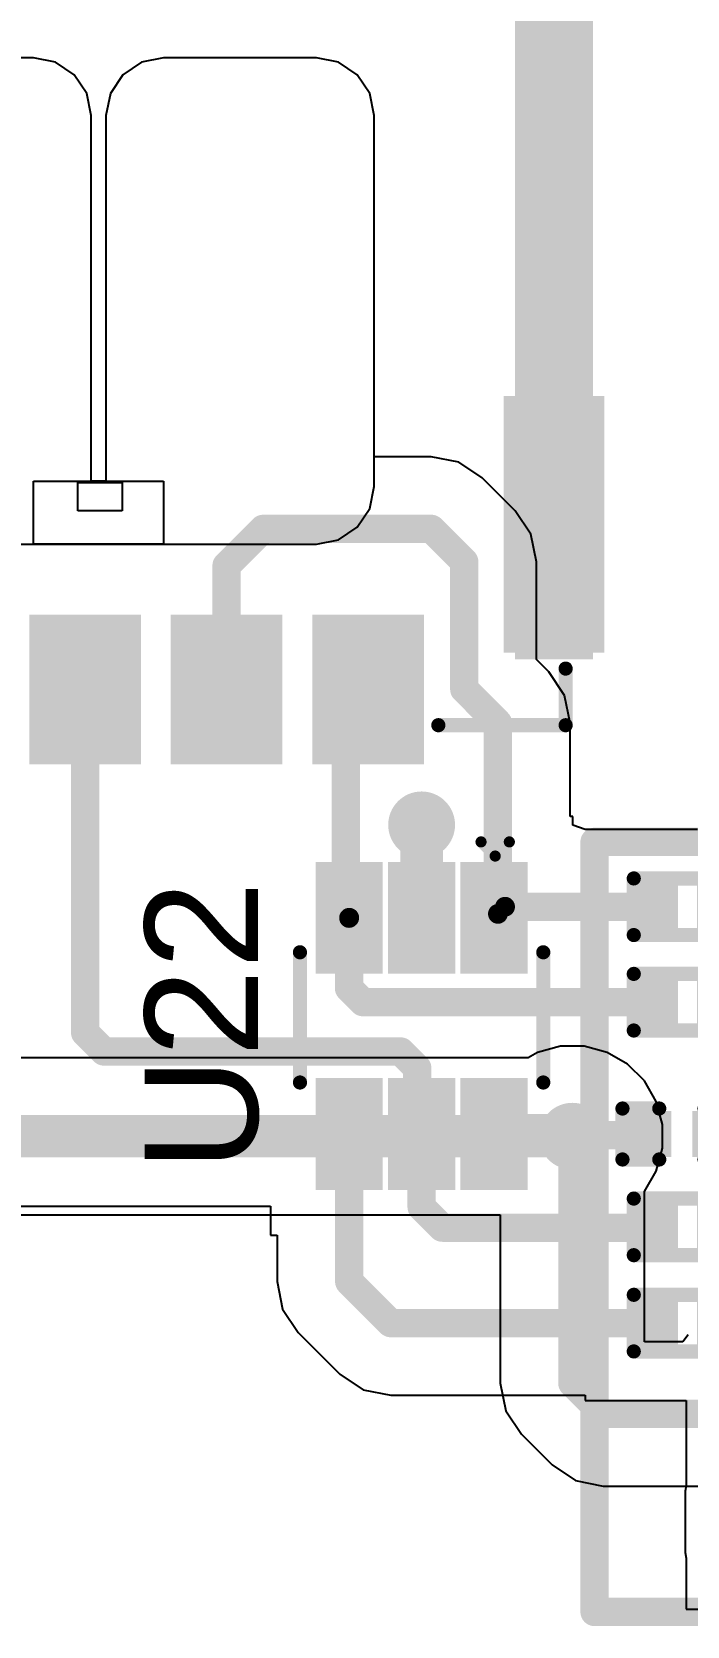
# Model space of a CAD drawing. Header units: millimetres. Extents: x -3 to 5437, y -3 to 5435.
# Drawn here: x 27.76 to 33.65, y 98.12 to 112.42 of the extents above; entities that cross this region are included whole.
import ezdxf

# ---------------------------------------------------------------- set-up
doc = ezdxf.new("R2010")
doc.units = ezdxf.units.MM
for name, color, linetype in [('BottomLayer', 5, 'Continuous'), ('BottomSolder', 6, 'Continuous'), ('TopLayer', 1, 'Continuous'), ('TopOverlay', 2, 'Continuous'), ('TopPaste', 8, 'Continuous'), ('TopSolder', 216, 'Continuous'), ('ViaHoleLayer', 16, 'Continuous')]:
    doc.layers.add(name, color=color, linetype=linetype)
doc.styles.add('Arial', font='', dxfattribs={"height": 0.2})
doc.styles.get('Arial').set_extended_font_data('Arial')

# ---------------------------------------------------------------- blocks, each defined once
blk = doc.blocks.new('R___0201_71')
at = {"layer": 'TopLayer'}
for points in [[(-0.40999791, 0.18499963), (-0.13999845, 0.18499963), (-0.13999845, -0.18499963), (-0.40999791, -0.18499963)], [(0.14000099, 0.18499963), (0.41000045, 0.18499963), (0.41000045, -0.18499963), (0.14000099, -0.18499963)]]:
    blk.add_hatch(color=1, dxfattribs=at).paths.add_polyline_path(points)
at = {"layer": 'TopPaste'}
for points in [[(-0.40999791, 0.18499963), (-0.13999845, 0.18499963), (-0.13999845, -0.18499963), (-0.40999791, -0.18499963)], [(0.14000099, 0.18499963), (0.41000045, 0.18499963), (0.41000045, -0.18499963), (0.14000099, -0.18499963)]]:
    blk.add_hatch(color=8, dxfattribs=at).paths.add_polyline_path(points)
at = {"layer": 'TopSolder'}
for points in [[(-0.46499907, 0.24000079), (-0.08499729, 0.24000079), (-0.08499729, -0.24000079), (-0.46499907, -0.24000079)], [(0.08499983, 0.24000079), (0.46500161, 0.24000079), (0.46500161, -0.24000079), (0.08499983, -0.24000079)]]:
    blk.add_hatch(color=216, dxfattribs=at).paths.add_polyline_path(points)
at = {"layer": 'TopOverlay', "const_width": 0.127}
for points in [[(-0.4826, 0.254), (0.4826, 0.254)], [(-0.4826, -0.254), (-0.4826, 0.254)], [(0.4826, -0.254), (0.4826, 0.254)], [(-0.4826, -0.254), (0.4826, -0.254)]]:
    blk.add_lwpolyline(points, dxfattribs=at)
at = {"layer": 'TopOverlay', "const_width": 0.0635}
for points in [[(-0.51435, 0.254, 1), (-0.4508499999999999, 0.254, 1)], [(-0.51435, 0.254, 1), (-0.4508499999999999, 0.254, 1)], [(0.4508499999999999, 0.254, 1), (0.51435, 0.254, 1)], [(0.4508499999999999, 0.254, 1), (0.51435, 0.254, 1)], [(-0.51435, -0.254, 1), (-0.4508499999999999, -0.254, 1)], [(-0.51435, -0.254, 1), (-0.4508499999999999, -0.254, 1)], [(0.4508499999999999, -0.254, 1), (0.51435, -0.254, 1)], [(0.4508499999999999, -0.254, 1), (0.51435, -0.254, 1)]]:
    blk.add_lwpolyline(points, format="xyb", close=True, dxfattribs=at)
blk = doc.blocks.new('R___0201_72')
at = {"layer": 'TopLayer'}
for points in [[(-0.40999791, 0.18499963), (-0.13999845, 0.18499963), (-0.13999845, -0.18499963), (-0.40999791, -0.18499963)], [(0.14000099, 0.18499963), (0.41000045, 0.18499963), (0.41000045, -0.18499963), (0.14000099, -0.18499963)]]:
    blk.add_hatch(color=1, dxfattribs=at).paths.add_polyline_path(points)
at = {"layer": 'TopPaste'}
for points in [[(-0.40999791, 0.18499963), (-0.13999845, 0.18499963), (-0.13999845, -0.18499963), (-0.40999791, -0.18499963)], [(0.14000099, 0.18499963), (0.41000045, 0.18499963), (0.41000045, -0.18499963), (0.14000099, -0.18499963)]]:
    blk.add_hatch(color=8, dxfattribs=at).paths.add_polyline_path(points)
at = {"layer": 'TopSolder'}
for points in [[(-0.46499907, 0.24000079), (-0.08499729, 0.24000079), (-0.08499729, -0.24000079), (-0.46499907, -0.24000079)], [(0.08499983, 0.24000079), (0.46500161, 0.24000079), (0.46500161, -0.24000079), (0.08499983, -0.24000079)]]:
    blk.add_hatch(color=216, dxfattribs=at).paths.add_polyline_path(points)
at = {"layer": 'TopOverlay', "const_width": 0.127}
for points in [[(-0.4826, 0.254), (0.4826, 0.254)], [(-0.4826, -0.254), (-0.4826, 0.254)], [(0.4826, -0.254), (0.4826, 0.254)], [(-0.4826, -0.254), (0.4826, -0.254)]]:
    blk.add_lwpolyline(points, dxfattribs=at)
at = {"layer": 'TopOverlay', "const_width": 0.0635}
for points in [[(-0.51435, 0.254, 1), (-0.4508499999999999, 0.254, 1)], [(-0.51435, 0.254, 1), (-0.4508499999999999, 0.254, 1)], [(0.4508499999999999, 0.254, 1), (0.51435, 0.254, 1)], [(0.4508499999999999, 0.254, 1), (0.51435, 0.254, 1)], [(-0.51435, -0.254, 1), (-0.4508499999999999, -0.254, 1)], [(-0.51435, -0.254, 1), (-0.4508499999999999, -0.254, 1)], [(0.4508499999999999, -0.254, 1), (0.51435, -0.254, 1)], [(0.4508499999999999, -0.254, 1), (0.51435, -0.254, 1)]]:
    blk.add_lwpolyline(points, format="xyb", close=True, dxfattribs=at)
blk = doc.blocks.new('R___0201_73')
at = {"layer": 'TopLayer'}
for points in [[(-0.40999791, 0.18499963), (-0.13999845, 0.18499963), (-0.13999845, -0.18499963), (-0.40999791, -0.18499963)], [(0.14000099, 0.18499963), (0.41000045, 0.18499963), (0.41000045, -0.18499963), (0.14000099, -0.18499963)]]:
    blk.add_hatch(color=1, dxfattribs=at).paths.add_polyline_path(points)
at = {"layer": 'TopPaste'}
for points in [[(-0.40999791, 0.18499963), (-0.13999845, 0.18499963), (-0.13999845, -0.18499963), (-0.40999791, -0.18499963)], [(0.14000099, 0.18499963), (0.41000045, 0.18499963), (0.41000045, -0.18499963), (0.14000099, -0.18499963)]]:
    blk.add_hatch(color=8, dxfattribs=at).paths.add_polyline_path(points)
at = {"layer": 'TopSolder'}
for points in [[(-0.46499907, 0.24000079), (-0.08499729, 0.24000079), (-0.08499729, -0.24000079), (-0.46499907, -0.24000079)], [(0.08499983, 0.24000079), (0.46500161, 0.24000079), (0.46500161, -0.24000079), (0.08499983, -0.24000079)]]:
    blk.add_hatch(color=216, dxfattribs=at).paths.add_polyline_path(points)
at = {"layer": 'TopOverlay', "const_width": 0.127}
for points in [[(-0.4826, -0.254), (-0.4826, 0.254)], [(-0.4826, 0.254), (0.4826, 0.254)], [(0.4826, -0.254), (0.4826, 0.254)], [(-0.4826, -0.254), (0.4826, -0.254)]]:
    blk.add_lwpolyline(points, dxfattribs=at)
at = {"layer": 'TopOverlay', "const_width": 0.0635}
for points in [[(-0.51435, 0.254, 1), (-0.4508499999999999, 0.254, 1)], [(-0.51435, 0.254, 1), (-0.4508499999999999, 0.254, 1)], [(0.4508499999999999, 0.254, 1), (0.51435, 0.254, 1)], [(0.4508499999999999, 0.254, 1), (0.51435, 0.254, 1)], [(-0.51435, -0.254, 1), (-0.4508499999999999, -0.254, 1)], [(-0.51435, -0.254, 1), (-0.4508499999999999, -0.254, 1)], [(0.4508499999999999, -0.254, 1), (0.51435, -0.254, 1)], [(0.4508499999999999, -0.254, 1), (0.51435, -0.254, 1)]]:
    blk.add_lwpolyline(points, format="xyb", close=True, dxfattribs=at)
blk = doc.blocks.new('R___0201_74')
at = {"layer": 'TopLayer'}
for points in [[(-0.40999791, 0.18499963), (-0.13999845, 0.18499963), (-0.13999845, -0.18499963), (-0.40999791, -0.18499963)], [(0.14000099, 0.18499963), (0.41000045, 0.18499963), (0.41000045, -0.18499963), (0.14000099, -0.18499963)]]:
    blk.add_hatch(color=1, dxfattribs=at).paths.add_polyline_path(points)
at = {"layer": 'TopPaste'}
for points in [[(-0.40999791, 0.18499963), (-0.13999845, 0.18499963), (-0.13999845, -0.18499963), (-0.40999791, -0.18499963)], [(0.14000099, 0.18499963), (0.41000045, 0.18499963), (0.41000045, -0.18499963), (0.14000099, -0.18499963)]]:
    blk.add_hatch(color=8, dxfattribs=at).paths.add_polyline_path(points)
at = {"layer": 'TopSolder'}
for points in [[(-0.46499907, 0.24000079), (-0.08499729, 0.24000079), (-0.08499729, -0.24000079), (-0.46499907, -0.24000079)], [(0.08499983, 0.24000079), (0.46500161, 0.24000079), (0.46500161, -0.24000079), (0.08499983, -0.24000079)]]:
    blk.add_hatch(color=216, dxfattribs=at).paths.add_polyline_path(points)
at = {"layer": 'TopOverlay', "const_width": 0.127}
for points in [[(-0.4826, -0.254), (-0.4826, 0.254)], [(-0.4826, 0.254), (0.4826, 0.254)], [(0.4826, -0.254), (0.4826, 0.254)], [(-0.4826, -0.254), (0.4826, -0.254)]]:
    blk.add_lwpolyline(points, dxfattribs=at)
at = {"layer": 'TopOverlay', "const_width": 0.0635}
for points in [[(-0.51435, 0.254, 1), (-0.4508499999999999, 0.254, 1)], [(-0.51435, 0.254, 1), (-0.4508499999999999, 0.254, 1)], [(0.4508499999999999, 0.254, 1), (0.51435, 0.254, 1)], [(0.4508499999999999, 0.254, 1), (0.51435, 0.254, 1)], [(-0.51435, -0.254, 1), (-0.4508499999999999, -0.254, 1)], [(-0.51435, -0.254, 1), (-0.4508499999999999, -0.254, 1)], [(0.4508499999999999, -0.254, 1), (0.51435, -0.254, 1)], [(0.4508499999999999, -0.254, 1), (0.51435, -0.254, 1)]]:
    blk.add_lwpolyline(points, format="xyb", close=True, dxfattribs=at)
blk = doc.blocks.new('SOT_363_156')
at = {"layer": 'TopLayer'}
for points in [[(-0.57000013, 0.8500008399999999), (-0.57000013, 0.4500016399999999), (-1.37000107, 0.4500016399999999), (-1.37000107, 0.8500008399999999)], [(1.37000107, 0.8500008399999999), (1.37000107, 0.4500016399999999), (0.57000013, 0.4500016399999999), (0.57000013, 0.8500008399999999)], [(-0.57000013, 0.1999996), (-0.57000013, -0.1999996), (-1.37000107, -0.1999996), (-1.37000107, 0.1999996)], [(1.37000107, 0.2000021400000001), (1.37000107, -0.1999970599999999), (0.57000013, -0.19999706), (0.57000013, 0.2000021399999999)], [(-0.57000013, -0.4499991), (-0.57000013, -0.8499983), (-1.37000107, -0.8499983), (-1.37000107, -0.4499991)], [(1.37000107, -0.4499991), (1.37000107, -0.8499983), (0.57000013, -0.8499983), (0.57000013, -0.4499991)]]:
    blk.add_hatch(color=1, dxfattribs=at).paths.add_polyline_path(points)
at = {"layer": 'TopPaste'}
for points in [[(-0.57000013, 0.8500008399999999), (-0.57000013, 0.4500016399999999), (-1.37000107, 0.4500016399999999), (-1.37000107, 0.8500008399999999)], [(1.37000107, 0.8500008399999999), (1.37000107, 0.4500016399999999), (0.57000013, 0.4500016399999999), (0.57000013, 0.8500008399999999)], [(-0.57000013, 0.1999996), (-0.57000013, -0.1999996), (-1.37000107, -0.1999996), (-1.37000107, 0.1999996)], [(1.37000107, 0.2000021400000001), (1.37000107, -0.1999970599999999), (0.57000013, -0.19999706), (0.57000013, 0.2000021399999999)], [(-0.57000013, -0.4499991), (-0.57000013, -0.8499983), (-1.37000107, -0.8499983), (-1.37000107, -0.4499991)], [(1.37000107, -0.4499991), (1.37000107, -0.8499983), (0.57000013, -0.8499983), (0.57000013, -0.4499991)]]:
    blk.add_hatch(color=8, dxfattribs=at).paths.add_polyline_path(points)
at = {"layer": 'TopSolder'}
for points in [[(-0.46840013, 0.95160084), (-0.46840013, 0.34840164), (-1.47160107, 0.34840164), (-1.47160107, 0.95160084)], [(1.47160107, 0.95160084), (1.47160107, 0.34840164), (0.46840013, 0.34840164), (0.46840013, 0.95160084)], [(-0.46840013, 0.3015996), (-0.46840013, -0.3015996), (-1.47160107, -0.3015996), (-1.47160107, 0.3015996)], [(1.47160107, 0.30160214), (1.47160107, -0.3015970599999999), (0.46840013, -0.30159706), (0.46840013, 0.30160214)], [(-0.46840013, -0.3483991), (-0.46840013, -0.9515982999999999), (-1.47160107, -0.9515982999999999), (-1.47160107, -0.3483991)], [(1.47160107, -0.3483991), (1.47160107, -0.9515982999999999), (0.46840013, -0.9515982999999999), (0.46840013, -0.3483991)]]:
    blk.add_hatch(color=216, dxfattribs=at).paths.add_polyline_path(points)
at = {"layer": 'TopOverlay'}
for points, const_width in [([(0.508, 1.0922), (-0.6604, 1.0922)], 0.127), ([(-1.524, 0.6604), (-1.651, 0.7874)], 0.0999998), ([(-1.651, 0.5334), (-1.651, 0.7874)], 0.0999998), ([(-1.651, 0.5334), (-1.524, 0.6604)], 0.0999998), ([(0.508, -1.09219746), (-0.6604, -1.09219746)], 0.127)]:
    blk.add_lwpolyline(points, dxfattribs=dict(at, const_width=const_width))
for points, const_width in [([(-0.6921499999999999, 1.0922, 1), (-0.62865, 1.0922, 1)], 0.0635), ([(0.47625, 1.0922, 1), (0.5397500000000001, 1.0922, 1)], 0.0635), ([(-1.67599868, 0.7874, 1), (-1.62600132, 0.7874, 1)], 0.0499999), ([(-1.67599868, 0.7874, 1), (-1.62600132, 0.7874, 1)], 0.0499999), ([(-1.67599868, 0.5334, 1), (-1.62600132, 0.5334, 1)], 0.0499999), ([(-1.67599868, 0.5334, 1), (-1.62600132, 0.5334, 1)], 0.0499999), ([(-1.54899868, 0.6604, 1), (-1.49900132, 0.6604, 1)], 0.0499999), ([(-1.54899868, 0.6604, 1), (-1.49900132, 0.6604, 1)], 0.0499999), ([(-0.6921499999999999, -1.09219746, 1), (-0.62865, -1.09219746, 1)], 0.0635), ([(0.47625, -1.09219746, 1), (0.5397500000000001, -1.09219746, 1)], 0.0635)]:
    blk.add_lwpolyline(points, format="xyb", close=True, dxfattribs=dict(at, const_width=const_width))
blk = doc.blocks.new('XKNANO_113_192')
at = {"layer": 'TopLayer'}
for points in [[(-5.23000097, 7.31000189), (-4.43000003, 7.31000189), (-4.43000003, 6.17000163), (-5.23000097, 6.17000163)], [(-3.96000097, 7.31000189), (-3.16000003, 7.31000189), (-3.16000003, 6.17000163), (-3.96000097, 6.17000163)], [(-2.69000097, 7.31000189), (-1.89000003, 7.31000189), (-1.89000003, 6.17000163), (-2.69000097, 6.17000163)], [(-6.850000269999999, 6.31000262), (-6.149999129999999, 6.31000262), (-6.149999129999999, 4.21000174), (-6.850000269999999, 4.21000174)]]:
    blk.add_hatch(color=1, dxfattribs=at).paths.add_polyline_path(points)
at = {"layer": 'TopPaste'}
for points in [[(-5.23000097, 7.31000189), (-4.43000003, 7.31000189), (-4.43000003, 6.17000163), (-5.23000097, 6.17000163)], [(-3.96000097, 7.31000189), (-3.16000003, 7.31000189), (-3.16000003, 6.17000163), (-3.96000097, 6.17000163)], [(-2.69000097, 7.31000189), (-1.89000003, 7.31000189), (-1.89000003, 6.17000163), (-2.69000097, 6.17000163)], [(-6.850000269999999, 6.31000262), (-6.149999129999999, 6.31000262), (-6.149999129999999, 4.21000174), (-6.850000269999999, 4.21000174)]]:
    blk.add_hatch(color=8, dxfattribs=at).paths.add_polyline_path(points)
at = {"layer": 'TopSolder'}
for points in [[(-5.331600969999999, 7.41160189), (-4.328400029999999, 7.41160189), (-4.328400029999999, 6.068401629999999), (-5.331600969999999, 6.068401629999999)], [(-4.06160097, 7.41160189), (-3.05840003, 7.41160189), (-3.05840003, 6.068401629999999), (-4.06160097, 6.068401629999999)], [(-2.79160097, 7.41160189), (-1.78840003, 7.41160189), (-1.78840003, 6.068401629999999), (-2.79160097, 6.068401629999999)], [(-6.951600269999999, 6.41160262), (-6.04839913, 6.41160262), (-6.04839913, 4.10840174), (-6.951600269999999, 4.10840174)]]:
    blk.add_hatch(color=216, dxfattribs=at).paths.add_polyline_path(points)
at = {"layer": 'TopOverlay', "const_width": 0.127}
for points in [[(-6.604, 7.0612), (-6.604, 6.553199999999999)], [(-5.460999999999999, 7.0612), (-6.604, 7.0612)]]:
    blk.add_lwpolyline(points, dxfattribs=at)
at = {"layer": 'TopOverlay', "const_width": 0.0635}
for points in [[(-6.635749999999999, 7.0612, 1), (-6.572249999999999, 7.0612, 1)], [(-6.635749999999999, 7.0612, 1), (-6.572249999999999, 7.0612, 1)], [(-5.49275, 7.0612, 1), (-5.42925, 7.0612, 1)], [(-6.635749999999999, 6.553199999999999, 1), (-6.572249999999999, 6.553199999999999, 1)]]:
    blk.add_lwpolyline(points, format="xyb", close=True, dxfattribs=at)
blk = doc.blocks.new('CAP_0201_205')
at = {"layer": 'TopLayer'}
for points in [[(-0.4499991, 0.1499997), (-0.1499997, 0.1499997), (-0.1499997, -0.1499997), (-0.4499991, -0.1499997)], [(0.1499997, 0.1499997), (0.4499991, 0.1499997), (0.4499991, -0.1499997), (0.1499997, -0.1499997)]]:
    blk.add_hatch(color=1, dxfattribs=at).paths.add_polyline_path(points)
at = {"layer": 'TopPaste'}
for points in [[(-0.4499991, 0.1499997), (-0.1499997, 0.1499997), (-0.1499997, -0.1499997), (-0.4499991, -0.1499997)], [(0.1499997, 0.1499997), (0.4499991, 0.1499997), (0.4499991, -0.1499997), (0.1499997, -0.1499997)]]:
    blk.add_hatch(color=8, dxfattribs=at).paths.add_polyline_path(points)
at = {"layer": 'TopSolder'}
for points in [[(-0.50500026, 0.20500086), (-0.09499853999999999, 0.20500086), (-0.09499853999999999, -0.20500086), (-0.50500026, -0.20500086)], [(0.09499853999999999, 0.20500086), (0.50500026, 0.20500086), (0.50500026, -0.20500086), (0.09499853999999999, -0.20500086)]]:
    blk.add_hatch(color=216, dxfattribs=at).paths.add_polyline_path(points)
at = {"layer": 'TopOverlay', "const_width": 0.127}
for points in [[(-0.5334, -0.2286), (-0.5334, 0.2286)], [(-0.5334, 0.2286), (-0.2032, 0.2286)], [(0.2032, 0.2286), (0.5334, 0.2286)], [(0.5334, -0.2286), (0.5334, 0.2286)], [(-0.5334, -0.2286), (-0.2032, -0.2286)], [(0.2032, -0.2286), (0.5334, -0.2286)]]:
    blk.add_lwpolyline(points, dxfattribs=at)
at = {"layer": 'TopOverlay', "const_width": 0.0635}
for points in [[(-0.5651499999999999, 0.2286, 1), (-0.5016499999999999, 0.2286, 1)], [(-0.5651499999999999, 0.2286, 1), (-0.5016499999999999, 0.2286, 1)], [(-0.23495, 0.2286, 1), (-0.17145, 0.2286, 1)], [(0.17145, 0.2286, 1), (0.23495, 0.2286, 1)], [(0.5016499999999999, 0.2286, 1), (0.5651499999999999, 0.2286, 1)], [(0.5016499999999999, 0.2286, 1), (0.5651499999999999, 0.2286, 1)], [(-0.5651499999999999, -0.2286, 1), (-0.5016499999999999, -0.2286, 1)], [(-0.5651499999999999, -0.2286, 1), (-0.5016499999999999, -0.2286, 1)], [(-0.23495, -0.2286, 1), (-0.17145, -0.2286, 1)], [(0.17145, -0.2286, 1), (0.23495, -0.2286, 1)], [(0.5016499999999999, -0.2286, 1), (0.5651499999999999, -0.2286, 1)], [(0.5016499999999999, -0.2286, 1), (0.5651499999999999, -0.2286, 1)]]:
    blk.add_lwpolyline(points, format="xyb", close=True, dxfattribs=at)

msp = doc.modelspace()

# ---------------------------------------------------------------- hatches: boundary and pattern name
at = {"layer": 'BottomLayer'}
h = msp.add_hatch(color=5, dxfattribs=at)
edge = h.paths.add_edge_path()
edge.add_arc((31.26403704, 105.30927376), 0.2999994, 0, 360)
h = msp.add_hatch(color=5, dxfattribs=at)
edge = h.paths.add_edge_path()
edge.add_arc((32.61735666, 102.5156446), 0.2999994, 0, 360)
at = {"layer": 'BottomSolder'}
h = msp.add_hatch(color=6, dxfattribs=at)
edge = h.paths.add_edge_path()
edge.add_arc((31.26403704, 105.30927376), 0.1499997, 0, 360)
h = msp.add_hatch(color=6, dxfattribs=at)
edge = h.paths.add_edge_path()
edge.add_arc((32.61735666, 102.5156446), 0.1499997, 0, 360)
at = {"layer": 'TopLayer'}
msp.add_hatch(color=1, dxfattribs=at).paths.add_polyline_path([(32.10304984, 106.7946302), (32.80305352, 106.7946302), (32.80305352, 120.85407376), (32.10304984, 120.85407376)])
h = msp.add_hatch(color=1, dxfattribs=at)
edge = h.paths.add_edge_path()
edge.add_arc((31.26403704, 105.30927376), 0.2999994, 0, 360)
h = msp.add_hatch(color=1, dxfattribs=at)
edge = h.paths.add_edge_path()
edge.add_arc((32.61735666, 102.5156446), 0.2999994, 0, 360)
at = {"layer": 'TopSolder'}
h = msp.add_hatch(color=216, dxfattribs=at)
edge = h.paths.add_edge_path()
edge.add_arc((31.26403704, 105.30927376), 0.1499997, 0, 360)
h = msp.add_hatch(color=216, dxfattribs=at)
edge = h.paths.add_edge_path()
edge.add_arc((32.61735666, 102.5156446), 0.1499997, 0, 360)
at = {"layer": 'ViaHoleLayer'}
h = msp.add_hatch(color=16, dxfattribs=at)
edge = h.paths.add_edge_path()
edge.add_arc((31.26403704, 105.30927376), 0.1499997, 0, 360)
h = msp.add_hatch(color=16, dxfattribs=at)
edge = h.paths.add_edge_path()
edge.add_arc((32.61735666, 102.5156446), 0.1499997, 0, 360)

# ---------------------------------------------------------------- linework, layer by layer
at = {"layer": 'BottomLayer'}
for p, q in [((27.77945676, 112.19182286), (26.40785676, 112.19182286)), ((27.9776682, 112.15239698), (27.77945676, 112.19182286)), ((28.14570444, 112.04011882), (27.9776682, 112.15239698)), ((28.74964532, 112.15239698), (28.58160908, 112.04011882)), ((28.94785676, 112.19182286), (28.74964532, 112.15239698)), ((30.31945676, 112.19182286), (28.94785676, 112.19182286)), ((30.5176682, 112.15239698), (30.31945676, 112.19182286)), ((30.68570444, 112.04011882), (30.5176682, 112.15239698)), ((28.2579826, 111.87208258), (28.14570444, 112.04011882)), ((28.58160908, 112.04011882), (28.46933092, 111.87208258)), ((30.7979826, 111.87208258), (30.68570444, 112.04011882)), ((28.29740848, 111.67387114), (28.2579826, 111.87208258)), ((28.46933092, 111.87208258), (28.42990504, 111.67387114)), ((30.83740848, 111.67387114), (30.7979826, 111.87208258)), ((28.29740848, 108.39477432), (28.29740848, 111.67387114)), ((28.42990504, 111.67387114), (28.42990504, 108.39477432)), ((30.83740848, 108.34647114), (30.83740848, 111.67387114)), ((27.77945676, 107.82851942), (27.77945676, 108.39477432)), ((27.77945676, 108.39477432), (28.94785676, 108.39477432)), ((28.42990504, 108.39477432), (28.29740848, 108.39477432)), ((28.94785676, 108.39477432), (28.94785676, 107.82851942)), ((30.7979826, 108.1482597), (30.83740848, 108.34647114)), ((30.68570444, 107.98022346), (30.7979826, 108.1482597)), ((30.31945676, 107.82851942), (30.5176682, 107.8679453)), ((30.5176682, 107.8679453), (30.68570444, 107.98022346)), ((26.54376454, 107.82851942), (30.31945676, 107.82851942)), ((28.94785676, 107.82851942), (27.77945676, 107.82851942)), ((32.51098146, 103.323644), (32.30548022, 103.26857934)), ((32.72373186, 103.323644), (32.51098146, 103.323644)), ((32.9292331, 103.26857934), (32.72373186, 103.323644)), ((32.22163736, 103.22017202), (26.78029188, 103.22017202)), ((32.30548022, 103.26857934), (32.22163736, 103.22017202)), ((33.11347961999999, 103.16220414), (32.9292331, 103.26857934)), ((33.2639162, 103.01176756), (33.11347961999999, 103.16220414)), ((33.3702914, 102.82752104), (33.2639162, 103.01176756)), ((33.42535606, 102.6220198), (33.3702914, 102.82752104)), ((33.42535606, 102.4092694), (33.42535606, 102.6220198)), ((33.3702914, 102.20376816), (33.42535606, 102.4092694)), ((33.26479757999999, 102.02104818), (33.3702914, 102.20376816)), ((33.26479757999999, 100.67185352), (33.26479757999999, 102.02104818)), ((26.4884662, 101.81111718), (31.96991573999999, 101.81111718)), ((31.96991573999999, 101.81111718), (31.96991573999999, 100.2995073)), ((33.65665354, 100.7325011), (33.6101182, 100.67185352)), ((33.6101182, 100.67185352), (33.26479757999999, 100.67185352)), ((31.96991573999999, 100.2995073), (32.01919935999999, 100.051743)), ((32.01919935999999, 100.051743), (32.15954705999999, 99.8416977)), ((32.15954705999999, 99.8416977), (32.43464176, 99.56660299999999)), ((32.43464176, 99.56660299999999), (32.64468452, 99.4262553)), ((32.64468452, 99.4262553), (32.89245136, 99.37697168)), ((32.89245136, 99.37697168), (35.08365094, 99.37697168))]:
    msp.add_line(p, q, dxfattribs=at)
for points, const_width in [([(26.4884662, 102.5156446), (32.61735666, 102.5156446)], 0.3809999999999999), ([(32.61735666, 100.2995073), (32.61735666, 102.5156446)], 0.254), ([(32.61735666, 100.2995073), (32.89245136, 100.0244126)], 0.254), ([(32.89245136, 100.0244126), (39.11295199999999, 100.0244126)], 0.254)]:
    msp.add_lwpolyline(points, dxfattribs=dict(at, const_width=const_width))
for points, const_width in [([(32.52210666, 102.5156446, 1), (32.71260666, 102.5156446, 1)], 0.1905), ([(32.55385666, 102.5156446, 1), (32.68085666, 102.5156446, 1)], 0.127), ([(32.55385666, 100.2995073, 1), (32.68085666, 100.2995073, 1)], 0.127), ([(32.55385666, 100.2995073, 1), (32.68085666, 100.2995073, 1)], 0.127), ([(32.82895136, 100.0244126, 1), (32.95595135999999, 100.0244126, 1)], 0.127), ([(32.82895136, 100.0244126, 1), (32.95595135999999, 100.0244126, 1)], 0.127)]:
    msp.add_lwpolyline(points, format="xyb", close=True, dxfattribs=dict(at, const_width=const_width))
at = {"layer": 'TopLayer'}
for p, q in [((27.77945676, 112.19182286), (26.40785676, 112.19182286)), ((27.9776682, 112.15239698), (27.77945676, 112.19182286)), ((28.14570444, 112.04011882), (27.9776682, 112.15239698)), ((28.74964532, 112.15239698), (28.58160908, 112.04011882)), ((28.94785676, 112.19182286), (28.74964532, 112.15239698)), ((30.31945676, 112.19182286), (28.94785676, 112.19182286)), ((30.5176682, 112.15239698), (30.31945676, 112.19182286)), ((30.68570444, 112.04011882), (30.5176682, 112.15239698)), ((28.2579826, 111.87208258), (28.14570444, 112.04011882)), ((28.58160908, 112.04011882), (28.46933092, 111.87208258)), ((30.7979826, 111.87208258), (30.68570444, 112.04011882)), ((28.29740848, 111.67387114), (28.2579826, 111.87208258)), ((28.46933092, 111.87208258), (28.42990504, 111.67387114)), ((30.83740848, 111.67387114), (30.7979826, 111.87208258)), ((28.29740848, 108.38063922), (28.29740848, 111.67387114)), ((28.42990504, 111.67387114), (28.42990504, 108.38063922)), ((30.83740848, 108.61291206), (30.83740848, 111.67387114)), ((31.35103966, 108.61291206), (30.83740848, 108.61291206)), ((31.59880395999999, 108.56362844), (31.35103966, 108.61291206)), ((31.80884926, 108.42328074), (31.59880395999999, 108.56362844)), ((28.17804118, 108.1273809), (28.17804118, 108.38063922)), ((28.17804118, 108.38063922), (28.57462154, 108.38063922)), ((28.42990504, 108.38063922), (28.29740848, 108.38063922)), ((28.57462154, 108.38063922), (28.57462154, 108.1273809)), ((32.1047491, 108.1273809), (31.80884926, 108.42328074)), ((28.57462154, 108.1273809), (28.17804118, 108.1273809)), ((32.2450968, 107.91733814), (32.1047491, 108.1273809)), ((32.29438042, 107.6695713), (32.2450968, 107.91733814)), ((32.29438042, 106.7946302), (32.29438042, 107.6695713)), ((32.40712086, 106.68188976), (32.29438042, 106.7946302)), ((32.54746856, 106.47184446), (32.40712086, 106.68188976)), ((32.59675218, 106.22408016), (32.54746856, 106.47184446)), ((32.59675218, 105.38387356), (32.59675218, 106.22408016)), ((32.62203787999999, 105.38387356), (32.59675218, 105.38387356)), ((32.62203787999999, 105.30561362), (32.62203787999999, 105.38387356)), ((32.73342195999999, 105.26792002), (32.62203787999999, 105.30561362)), ((32.73342704, 105.26792256), (32.73342195999999, 105.26792002)), ((32.73342704, 105.26792002), (32.73342704, 105.26792256)), ((32.73342958, 105.26791748), (32.73342704, 105.26792002)), ((33.74137524, 105.26791748), (32.73342958, 105.26791748)), ((23.92824018, 101.88843224), (29.90603874, 101.88843224)), ((29.90603874, 101.88843224), (29.90603874, 101.62787396)), ((29.90603874, 101.62787396), (29.96659742, 101.62787396)), ((29.96659742, 101.62787396), (29.96659742, 101.21145874)), ((29.96659742, 101.21145874), (30.01588104, 100.96369444)), ((30.01588104, 100.96369444), (30.15622874, 100.75364914)), ((30.15622874, 100.75364914), (30.52881372, 100.38106416)), ((30.52881372, 100.38106416), (30.73885902, 100.24071646)), ((30.73885902, 100.24071646), (30.98662332, 100.19143284)), ((30.98662332, 100.19143284), (32.7334245, 100.19143284)), ((32.7334245, 100.19143284), (32.7334245, 100.1458754)), ((32.7334245, 100.1458754), (33.63893703999999, 100.1458754)), ((33.63893703999999, 100.1458754), (33.63893703999999, 99.38000698)), ((33.63893703999999, 99.38000698), (33.62898532, 99.32997405999998)), ((33.62898532, 99.32997405999998), (33.62898532, 98.77997262)), ((33.62898532, 98.77997262), (33.63893703999999, 98.72993969999999)), ((33.63893703999999, 98.72993969999999), (33.63893703999999, 98.27347375999999)), ((33.63893703999999, 98.27347375999999), (34.08935778, 98.27347375999999))]:
    msp.add_line(p, q, dxfattribs=at)
for points, const_width in [([(29.51305248, 107.63688658), (29.84163704, 107.96547114)], 0.254), ([(29.84163704, 107.96547114), (31.35103966, 107.96547114)], 0.254), ([(31.35103966, 107.96547114), (31.6469395, 107.6695713)], 0.254), ([(29.51305248, 106.52506508), (29.51305248, 107.63688658)], 0.254), ([(31.6469395, 106.52645192), (31.6469395, 107.6695713)], 0.254), ([(30.58303764, 106.32505024), (30.78305248, 106.52506508)], 0.254), ([(31.6469395, 106.52645192), (31.94931126, 106.22408016)], 0.254), ([(28.24305248, 103.44538874), (28.24305248, 106.39806508)], 0.254), ([(30.58303764, 104.50687506), (30.58303764, 106.19805024)], 0.254), ([(31.94931126, 104.51114734), (31.94931126, 106.22408016)], 0.254), ([(31.26403704, 104.47587436), (31.26403704, 105.30927376)], 0.3809999999999999), ([(30.58303764, 104.50687506), (30.61403834, 104.47587436)], 0.254), ([(30.61264134, 103.84366328), (30.61264134, 104.47447736)], 0.254), ([(31.94931126, 104.51114734), (32.01308304, 104.57491912)], 0.1778), ([(32.01308304, 104.57491912), (33.37642296, 104.57491912)], 0.254), ([(30.61264134, 104.47447736), (30.61403834, 104.47587436)], 0.1778), ([(30.61264134, 103.84366328), (30.7377846, 103.71852002)], 0.254), ([(30.7377846, 103.71852002), (33.37642296, 103.71852002)], 0.254), ([(28.24305248, 103.44538874), (28.41221902, 103.2762222)], 0.254), ([(28.41221902, 103.2762222), (31.07599322, 103.2762222)], 0.254), ([(31.07599322, 103.2762222), (31.22478388, 103.12743154)], 0.254), ([(31.22478388, 102.57512886), (31.22478388, 103.12743154)], 0.254), ([(31.91403828, 102.53525848), (31.91403828, 102.53587316)], 0.3809999999999999), ([(31.91403828, 102.53525848), (31.92353788, 102.52575888)], 0.3809999999999999), ([(31.92353788, 102.52575888), (32.60724238, 102.52575888)], 0.3809999999999999), ([(32.60724238, 102.52575888), (32.61735666, 102.5156446)], 0.3809999999999999), ([(23.92824018, 102.53587316), (30.61403834, 102.53587316)], 0.254), ([(30.61403834, 101.21145874), (30.61403834, 102.53587316)], 0.254), ([(31.22478388, 102.57512886), (31.26403958, 102.53587316)], 0.254), ([(31.26403958, 101.88027376), (31.26403958, 102.53587316)], 0.254), ([(32.61735666, 102.5156446), (32.62747094, 102.52575888)], 0.254), ([(32.62747094, 102.52575888), (33.20131028, 102.52575888)], 0.254), ([(33.20131028, 102.52575888), (33.21142456, 102.53587316)], 0.254), ([(31.26403958, 101.88027376), (31.44904048, 101.69527286)], 0.254), ([(31.44904048, 101.69527286), (33.37642296, 101.69527286)], 0.254), ([(30.61403834, 101.21145874), (30.98662332, 100.83887376)], 0.254), ([(30.98662332, 100.83887376), (33.37642296, 100.83887376)], 0.254)]:
    msp.add_lwpolyline(points, dxfattribs=dict(at, const_width=const_width))
for points, const_width in [([(29.77813704, 107.96547114, 1), (29.90513704, 107.96547114, 1)], 0.127), ([(29.77813704, 107.96547114, 1), (29.90513704, 107.96547114, 1)], 0.127), ([(31.28753966, 107.96547114, 1), (31.41453966, 107.96547114, 1)], 0.127), ([(31.28753966, 107.96547114, 1), (31.41453966, 107.96547114, 1)], 0.127), ([(29.44955248, 107.63688658, 1), (29.57655248, 107.63688658, 1)], 0.127), ([(29.44955248, 107.63688658, 1), (29.57655248, 107.63688658, 1)], 0.127), ([(31.5834395, 107.6695713, 1), (31.7104395, 107.6695713, 1)], 0.127), ([(31.5834395, 107.6695713, 1), (31.7104395, 107.6695713, 1)], 0.127), ([(29.44955248, 106.52506508, 1), (29.57655248, 106.52506508, 1)], 0.127), ([(30.71955248, 106.52506508, 1), (30.84655248, 106.52506508, 1)], 0.127), ([(31.5834395, 106.52645192, 1), (31.7104395, 106.52645192, 1)], 0.127), ([(31.5834395, 106.52645192, 1), (31.7104395, 106.52645192, 1)], 0.127), ([(28.17955248, 106.39806508, 1), (28.30655248, 106.39806508, 1)], 0.127), ([(30.51953764, 106.32505024, 1), (30.64653764, 106.32505024, 1)], 0.127), ([(30.51953764, 106.19805024, 1), (30.64653764, 106.19805024, 1)], 0.127), ([(31.88581126, 106.22408016, 1), (32.01281126, 106.22408016, 1)], 0.127), ([(31.88581126, 106.22408016, 1), (32.01281126, 106.22408016, 1)], 0.127), ([(31.16878703999999, 105.30927376, 1), (31.35928704, 105.30927376, 1)], 0.1905), ([(30.51953764, 104.50687506, 1), (30.64653764, 104.50687506, 1)], 0.127), ([(30.51953764, 104.50687506, 1), (30.64653764, 104.50687506, 1)], 0.127), ([(30.54914133999999, 104.47447736, 1), (30.67614134, 104.47447736, 1)], 0.127), ([(30.55053834, 104.47587436, 1), (30.67753834, 104.47587436, 1)], 0.127), ([(31.16878703999999, 104.47587436, 1), (31.35928704, 104.47587436, 1)], 0.1905), ([(31.88581126, 104.51114734, 1), (32.01281126, 104.51114734, 1)], 0.127), ([(31.90486126, 104.51114734, 1), (31.99376126, 104.51114734, 1)], 0.08889999999999999), ([(31.94958304, 104.57491912, 1), (32.07658304, 104.57491912, 1)], 0.127), ([(31.96863304, 104.57491912, 1), (32.05753304, 104.57491912, 1)], 0.08889999999999999), ([(33.31292295999999, 104.57491912, 1), (33.43992296, 104.57491912, 1)], 0.127), ([(30.56819133999999, 104.47447736, 1), (30.65709134, 104.47447736, 1)], 0.08889999999999999), ([(30.56958834, 104.47587436, 1), (30.65848833999999, 104.47587436, 1)], 0.08889999999999999), ([(30.54914133999999, 103.84366328, 1), (30.67614134, 103.84366328, 1)], 0.127), ([(30.54914133999999, 103.84366328, 1), (30.67614134, 103.84366328, 1)], 0.127), ([(30.6742846, 103.71852002, 1), (30.8012846, 103.71852002, 1)], 0.127), ([(30.6742846, 103.71852002, 1), (30.8012846, 103.71852002, 1)], 0.127), ([(33.31292295999999, 103.71852002, 1), (33.43992296, 103.71852002, 1)], 0.127), ([(28.17955248, 103.44538874, 1), (28.30655248, 103.44538874, 1)], 0.127), ([(28.17955248, 103.44538874, 1), (28.30655248, 103.44538874, 1)], 0.127), ([(28.34871902, 103.2762222, 1), (28.47571902, 103.2762222, 1)], 0.127), ([(28.34871902, 103.2762222, 1), (28.47571902, 103.2762222, 1)], 0.127), ([(31.01249322, 103.2762222, 1), (31.13949322, 103.2762222, 1)], 0.127), ([(31.01249322, 103.2762222, 1), (31.13949322, 103.2762222, 1)], 0.127), ([(31.16128388, 103.12743154, 1), (31.28828388, 103.12743154, 1)], 0.127), ([(31.16128388, 103.12743154, 1), (31.28828388, 103.12743154, 1)], 0.127), ([(31.81878828, 102.53587316, 1), (32.00928827999999, 102.53587316, 1)], 0.1905), ([(31.81878828, 102.53525848, 1), (32.00928827999999, 102.53525848, 1)], 0.1905), ([(31.81878828, 102.53525848, 1), (32.00928827999999, 102.53525848, 1)], 0.1905), ([(31.82828788, 102.52575888, 1), (32.01878788, 102.52575888, 1)], 0.1905), ([(31.82828788, 102.52575888, 1), (32.01878788, 102.52575888, 1)], 0.1905), ([(32.51199238, 102.52575888, 1), (32.70249238, 102.52575888, 1)], 0.1905), ([(32.51199238, 102.52575888, 1), (32.70249238, 102.52575888, 1)], 0.1905), ([(30.55053834, 102.53587316, 1), (30.67753834, 102.53587316, 1)], 0.127), ([(30.55053834, 102.53587316, 1), (30.67753834, 102.53587316, 1)], 0.127), ([(31.16128388, 102.57512886, 1), (31.28828388, 102.57512886, 1)], 0.127), ([(31.16128388, 102.57512886, 1), (31.28828388, 102.57512886, 1)], 0.127), ([(31.20053958, 102.53587316, 1), (31.32753958, 102.53587316, 1)], 0.127), ([(31.20053958, 102.53587316, 1), (31.32753958, 102.53587316, 1)], 0.127), ([(32.52210666, 102.5156446, 1), (32.71260666, 102.5156446, 1)], 0.1905), ([(32.55385666, 102.5156446, 1), (32.68085666, 102.5156446, 1)], 0.127), ([(32.56397094, 102.52575888, 1), (32.69097094, 102.52575888, 1)], 0.127), ([(32.56397094, 102.52575888, 1), (32.69097094, 102.52575888, 1)], 0.127), ([(33.13781028, 102.52575888, 1), (33.26481028, 102.52575888, 1)], 0.127), ([(33.13781028, 102.52575888, 1), (33.26481028, 102.52575888, 1)], 0.127), ([(33.14792456, 102.53587316, 1), (33.27492456, 102.53587316, 1)], 0.127), ([(31.20053958, 101.88027376, 1), (31.32753958, 101.88027376, 1)], 0.127), ([(31.20053958, 101.88027376, 1), (31.32753958, 101.88027376, 1)], 0.127), ([(31.38554048, 101.69527286, 1), (31.51254048, 101.69527286, 1)], 0.127), ([(31.38554048, 101.69527286, 1), (31.51254048, 101.69527286, 1)], 0.127), ([(33.31292295999999, 101.69527286, 1), (33.43992296, 101.69527286, 1)], 0.127), ([(30.55053834, 101.21145874, 1), (30.67753834, 101.21145874, 1)], 0.127), ([(30.55053834, 101.21145874, 1), (30.67753834, 101.21145874, 1)], 0.127), ([(30.92312331999999, 100.83887376, 1), (31.05012332, 100.83887376, 1)], 0.127), ([(30.92312331999999, 100.83887376, 1), (31.05012332, 100.83887376, 1)], 0.127), ([(33.31292295999999, 100.83887376, 1), (33.43992296, 100.83887376, 1)], 0.127)]:
    msp.add_lwpolyline(points, format="xyb", close=True, dxfattribs=dict(at, const_width=const_width))
at = {"layer": 'TopOverlay', "const_width": 0.254}
for points in [[(32.8168, 105.15687376), (33.06722113999999, 105.15687376)], [(32.8168, 98.24719999999999), (32.8168, 105.15687376)], [(33.06722113999999, 105.15687376), (34.76923704, 105.15687376)], [(32.8168, 98.24719999999999), (37.592, 98.24719999999999)]]:
    msp.add_lwpolyline(points, dxfattribs=at)
at = {"layer": 'TopOverlay', "const_width": 0.127}
for points in [[(32.7533, 105.15687376, 1), (32.8803, 105.15687376, 1)], [(32.7533, 105.15687376, 1), (32.8803, 105.15687376, 1)], [(33.00372114, 105.15687376, 1), (33.13072114, 105.15687376, 1)], [(33.00372114, 105.15687376, 1), (33.13072114, 105.15687376, 1)], [(32.7533, 98.24719999999999, 1), (32.8803, 98.24719999999999, 1)], [(32.7533, 98.24719999999999, 1), (32.8803, 98.24719999999999, 1)]]:
    msp.add_lwpolyline(points, format="xyb", close=True, dxfattribs=at)

# ---------------------------------------------------------------- block references
for name, p, rotation in [('XKNANO_113_192', (25.95305198, 113.26506684), 180), ('SOT_363_156', (31.26403704, 103.50587376), 270)]:
    msp.add_blockref(name, p, dxfattribs=dict(rotation=rotation))
for name, p in [('R___0201_71', (33.65142114, 104.57491912)), ('R___0201_73', (33.65142114, 103.71852002)), ('CAP_0201_205', (33.60062114, 102.53587316)), ('R___0201_74', (33.65142114, 101.70247376)), ('R___0201_72', (33.65142114, 100.83887376))]:
    msp.add_blockref(name, p)

# ---------------------------------------------------------------- texts
at = {"layer": 'TopOverlay', "style": 'Arial'}
msp.add_text('U22', height=1.016, rotation=90, dxfattribs=at).set_placement((29.79403236, 102.2015736))

doc.saveas('drawing.dxf')
